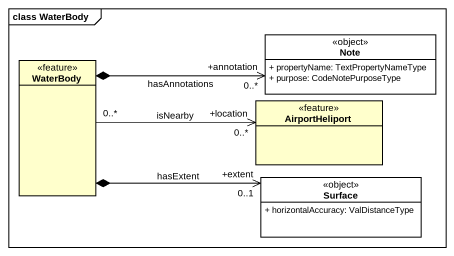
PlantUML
@startuml
mainframe class WaterBody
hide circle
hide empty members
skinparam classAttributeIconSize 0
class "Note" as Note_ <<object>> #FFFFFF {
  + propertyName: TextPropertyNameType
  + purpose: CodeNotePurposeType
}
class WaterBody <<feature>>
class AirportHeliport <<feature>>
class Surface <<object>> #FFFFFF {
  + horizontalAccuracy: ValDistanceType
}
WaterBody *-right-> "+annotation\n0..*" Note_ : hasAnnotations
WaterBody "0..*" -right-> "+location\n0..*" AirportHeliport : isNearby
WaterBody *-right-> "+extent\n0..1" Surface : hasExtent
@enduml
